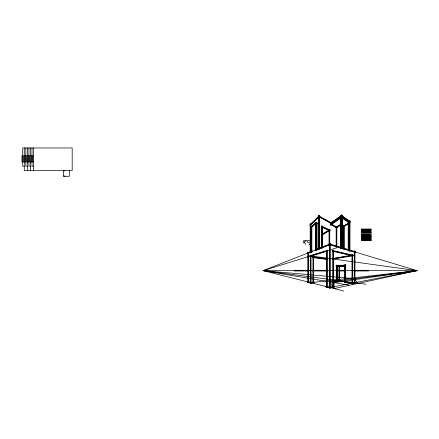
<?xml version="1.0" encoding="UTF-8"?>
<svg xmlns="http://www.w3.org/2000/svg" width="439" height="439" viewBox="0 0 439 439"><rect width="100%" height="100%" fill="white"/><g stroke="black" fill="none" stroke-linecap="round" stroke-linejoin="round"><path stroke-width="0.66" d="M340.79 224.708L336.493 227.248L331.077 224.329L331.077 223.089L319.032 216.427L310.521 224.675L310.521 251.997M307.498 241.439C305.824 243.93 314.439 241.686 308.974 244.962M316.684 249.571L316.684 223.462L315.839 223.061L311.52 226.958L311.52 251.602M331.077 223.089L341.553 215.763L349.642 221.64L349.642 250.351M331.077 224.329L340.79 217.711L340.79 247.689M302.932 242.97L306.126 240.995M321.979 234.711L329.387 230.19L329.387 244.583M342.31 225.163L343.863 226.107L348.55 223.517M343.753 291.03L263.087 270.633L329.854 244.402L417.05 270.633L334.123 288.593L329.854 281.898L417.05 270.633L310.675 255.893L310.675 282.661L417.05 270.633L263.087 270.633L336.79 247.805M333.168 258.719L352.33 255.465L352.33 283.16L345.054 282.14L345.054 265.408L336.965 265.924L336.965 281.004L339.331 280.697L339.331 266.061M22.724 155.675L21.95 155.675L21.95 161.996L22.724 161.996M24.271 155.675L23.497 155.675L23.497 161.996L24.271 161.996M25.819 155.675L25.045 155.675L25.045 161.996L25.819 161.996M27.366 155.675L26.592 155.675L26.592 161.996L27.366 161.996M28.919 155.675L28.14 155.675L28.14 161.996L28.919 161.996M30.467 155.675L29.693 155.675L29.693 161.996L30.467 161.996M32.014 155.675L31.24 155.675L31.24 161.996L32.014 161.996M33.562 155.675L32.788 155.675L32.788 161.996L33.562 161.996M24.271 166.205L22.724 166.205L22.724 147.97L72.183 147.97L72.183 170.541L24.271 170.541L24.271 147.97M27.366 166.205L25.819 166.205L25.819 147.97M30.467 166.205L28.919 166.205L28.919 147.97M33.562 166.205L32.014 166.205L32.014 147.97M63.507 170.82L64.851 170.82M63.507 176.017L64.851 176.017M362.142 229.367L370.434 229.367M362.142 230.343L370.434 230.343M362.142 231.402L370.434 231.402M362.142 232.747L370.434 232.747M362.142 234.508L370.434 234.508M362.142 235.567L370.434 235.567M362.142 236.912L370.434 236.912M362.142 237.889L370.434 237.889M362.142 238.948L370.434 238.948M362.142 240.292L370.434 240.292M336.965 265.924L345.054 266.396M304.035 240.352L310.066 240.863M348.648 285.07L263.087 270.633L354.624 278.699L357.423 283.089M313.32 257.314L326.709 259.032M263.087 270.633L366.038 284.225M333.168 280.472L336.965 281.004M352.33 255.465L333.168 250.976L333.168 286.87M329.387 230.19L321.979 226.771L321.979 247.492M303.245 240.66L305.78 244.446M327.066 287.38L327.05 250.296L326.353 250.296L326.369 287.38L327.06 287.457L327.055 250.208L326.358 250.208L326.364 287.457M354.624 251.854L354.624 282.716M349.131 250.197L349.131 222.557L342.31 217.733L342.31 248.145M348.55 222.886L348.55 250.027M343.863 226.107L343.863 248.611M341.553 215.763L341.553 247.92M336.493 227.248L336.493 246.394M334.123 288.593L334.123 282.617L417.05 270.633L329.854 287.512L329.854 244.402M326.709 250.927L326.709 286.716M319.032 216.427L319.032 248.65M315.839 223.061L315.839 249.906M313.32 256.261L313.32 282.365M308.211 252.902L308.211 282.041M69.329 170.541L69.329 176.297L63.507 176.297L63.507 170.541M33.562 147.97L33.562 170.541M30.467 147.97L30.467 170.541M27.366 147.97L27.366 170.541M294.135 270.281L294.135 270.978L308.952 270.984L308.952 270.287L294.135 270.281M311.18 226.299L311.163 252.31L311.86 252.31L311.877 226.299L311.18 226.299M312.974 255.586L312.963 283.007L313.66 283.007L313.671 255.586L312.974 255.586M315.493 222.299L315.482 250.702L316.179 250.702L316.19 222.299L315.493 222.299M318.698 215.736L318.67 249.423L319.367 249.423L319.394 215.736L318.698 215.736M321.633 225.997L321.633 248.244L322.33 248.244L322.33 225.997L321.633 225.997M330.726 222.458L330.726 225.086L331.423 225.086L331.423 222.458L330.726 222.458M332.839 250.197L332.8 287.567L333.492 287.567L333.536 250.197L332.839 250.197M336.153 226.557L336.142 247.047L336.839 247.047L336.85 226.557L336.153 226.557M338.612 270.281L338.612 270.978L345.696 270.984L345.696 270.287L338.612 270.281M340.439 217.064L340.439 248.364L341.136 248.364L341.136 217.064L340.439 217.064M361.368 231.051L361.368 231.748L371.059 231.748L371.059 231.051L361.368 231.051M361.352 229.987L361.352 230.684L371.131 230.694L371.131 229.998L361.352 229.987M361.429 238.596L361.429 239.293L371.158 239.293L371.158 238.596L361.429 238.596M361.456 237.532L361.456 238.229L371.136 238.24L371.136 237.543L361.456 237.532M361.363 235.211L361.363 235.908L371.142 235.924L371.147 235.227L361.363 235.211M361.506 234.157L361.5 234.854L371.12 234.86L371.12 234.163L361.506 234.157M310.197 223.95L310.154 252.776L310.85 252.776L310.889 223.95L310.197 223.95M312.53 270.276L312.53 270.973L327.39 270.995L327.39 270.298L312.53 270.276M341.992 216.937L341.937 248.781L342.634 248.781L342.689 216.937L341.992 216.937M354.3 251.053L354.257 283.501L354.953 283.501L354.997 251.053L354.3 251.053M361.412 229.01L361.412 229.707L371.18 229.723L371.18 229.026L361.412 229.01M336.219 265.535L336.181 266.226L345.789 266.786L345.833 266.089L336.219 265.535M312.727 256.875L312.639 257.567L327.406 259.482L327.494 258.791L312.727 256.875M310.099 255.465L310 256.151L313.978 256.7L314.077 256.014L310.099 255.465M332.521 280.033L332.422 280.724L337.646 281.448L337.745 280.757L332.521 280.033M344.461 281.712L344.368 282.403L352.907 283.589L353.005 282.903L344.461 281.712M332.532 250.477L332.372 251.157L353.022 255.975L353.181 255.295L332.532 250.477M307.69 281.547L307.514 282.222L311.202 283.16L311.377 282.486L307.69 281.547M326.062 286.195L325.892 286.87L330.408 288.011L330.578 287.336L326.062 286.195M329.212 243.843L329.009 244.512L355.14 252.37L355.343 251.701L329.212 243.843M321.529 226.189L321.238 226.82L329.892 230.799L330.183 230.168L329.848 229.509L321.211 234.761L321.573 235.359L330.21 230.107L321.529 226.189M315.339 222.441L315.043 223.072L317.145 224.066L317.446 223.435L315.339 222.441M330.562 223.649L330.227 224.263L337.02 227.929L337.35 227.32L330.562 223.649M318.516 215.73L318.176 216.339L331.522 223.747L331.857 223.138L318.516 215.73M341.943 224.532L341.58 225.125L344.28 226.765L344.642 226.167L341.943 224.532M341.877 217.003L341.476 217.568L349.537 223.264L349.938 222.699L341.877 217.003M341.229 215.094L340.818 215.659L350.042 222.364L350.448 221.799L341.229 215.094M319.312 215.675L309.747 224.944L310.23 225.443L319.795 216.175L319.312 215.675M316.096 222.359L310.757 227.177L311.224 227.693L316.563 222.875L316.096 222.359M341.871 215.121L330.282 223.215L330.682 223.786L342.272 215.692L341.871 215.121L341.196 215.105L341.213 248.573L341.91 248.573L341.893 215.105M341.235 216.987L330.238 224.477L330.633 225.053L341.63 217.563L341.235 216.987M341.213 224.055L335.692 227.309L336.049 227.907L341.569 224.658L341.213 224.055M349.071 222.831L343.013 226.184L343.347 226.793L349.406 223.44L349.071 222.831M330.364 243.815L315.015 249.862L315.273 250.51L330.622 244.463L330.364 243.815M312.058 251.026L307.47 252.815L307.728 253.462L312.31 251.673L312.058 251.026M327.264 250.373L309.907 255.783L310.11 256.447L327.467 251.042L327.264 250.373M333.794 286.398L329.146 287.293L329.277 287.973L333.925 287.084L333.794 286.398M355.261 282.244L351.507 282.963L351.639 283.649L355.392 282.925L355.261 282.244M353.049 254.982L332.318 258.516L332.438 259.202L353.165 255.668L353.049 254.982M339.967 280.263L336.274 280.746L336.367 281.437L340.06 280.955L339.967 280.263M313.989 281.942L309.852 282.403L309.929 283.095L314.066 282.634L313.989 281.942M345.691 265.024L336.142 265.617L336.186 266.314L345.734 265.716L345.691 265.024M349.46 221.882L348.764 221.882L348.807 250.998L349.504 250.998L349.46 221.882M371.229 236.555L361.423 236.572L361.423 237.269L371.235 237.252L371.229 236.555M330.166 243.661L329.469 243.661L329.541 288.204L330.238 288.204L330.166 243.661M352.654 254.702L351.957 254.708L352.001 283.956L352.698 283.951L352.654 254.702M345.389 264.64L344.692 264.646L344.719 282.87L345.416 282.87L345.389 264.64M339.671 265.348L338.974 265.348L338.996 281.443L339.693 281.443L339.671 265.348M368.645 270.276L353.988 270.292L353.988 270.989L368.645 270.973L368.645 270.276M349.982 220.899L349.285 220.905L349.301 251.086L349.998 251.086L349.982 220.899M348.89 222.183L348.193 222.183L348.215 250.685L348.912 250.685L348.89 222.183M317.024 222.792L316.327 222.792L316.349 250.214L317.046 250.214L317.024 222.792M344.203 225.328L343.507 225.328L343.523 249.275L344.22 249.275L344.203 225.328M329.733 229.553L329.036 229.553L329.041 245.231L329.738 245.231L329.733 229.553M371.169 232.39L361.379 232.401L361.379 233.098L371.169 233.087L371.169 232.39M371.224 239.935L361.341 239.946L361.341 240.643L371.224 240.632L371.224 239.935M308.557 252.206L307.86 252.206L307.865 282.765L308.562 282.765L308.557 252.206M311.015 255.213L310.318 255.213L310.329 283.336L311.026 283.336L311.015 255.213M337.306 265.145L336.609 265.151L336.62 281.728L337.317 281.728L337.306 265.145"/></g></svg>
